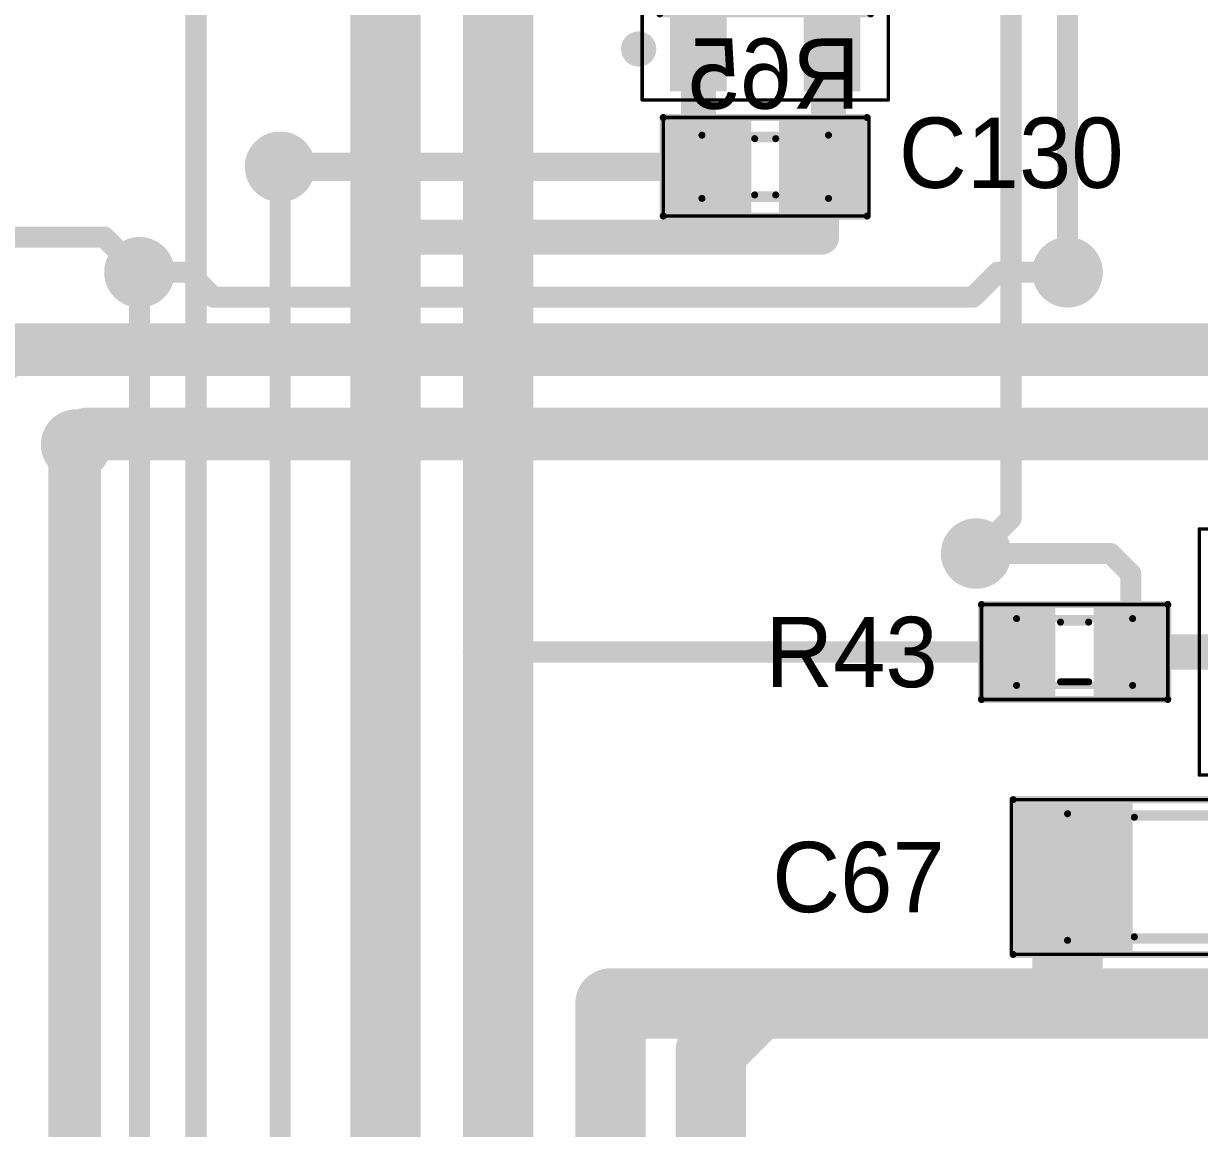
# Model space of a CAD drawing. Header units: millimetres. Extents: x 29 to 180, y 30 to 200.
# Drawn here: x 139.25 to 155.98, y 143.02 to 158.74 of the extents above; entities that cross this region are included whole.
import ezdxf

# ---------------------------------------------------------------- set-up
doc = ezdxf.new("R2010")
doc.units = ezdxf.units.MM
for name, color, linetype in [('BottomLayer', 5, 'Continuous'), ('BottomOverlay', 54, 'Continuous'), ('BottomSolder', 6, 'Continuous'), ('Mechanical13', 56, 'Continuous'), ('Mechanical15', 56, 'Continuous'), ('MultiLayer', 9, 'Continuous'), ('TopLayer', 1, 'Continuous'), ('TopOverlay', 2, 'Continuous'), ('TopPaste', 8, 'Continuous'), ('TopSolder', 216, 'Continuous'), ('ViaHoleLayer', 16, 'Continuous')]:
    doc.layers.add(name, color=color, linetype=linetype)

# ---------------------------------------------------------------- blocks, each defined once
blk = doc.blocks.new('SMD_C_0603_183')
at = {"layer": 'Mechanical13', "const_width": 0.1}
for points in [[(-0.9, 0.45), (-0.9, -0.45)], [(0.9, 0.45), (-0.9, 0.45)], [(0.9, 0.45), (0.9, -0.45)], [(0.9, -0.45), (-0.9, -0.45)]]:
    blk.add_lwpolyline(points, dxfattribs=at)
at = {"layer": 'Mechanical13', "const_width": 0.05}
for points in [[(-0.925, 0.45, 1), (-0.875, 0.45, 1)], [(-0.925, 0.45, 1), (-0.875, 0.45, 1)], [(0.875, 0.45, 1), (0.925, 0.45, 1)], [(0.875, 0.45, 1), (0.925, 0.45, 1)], [(-0.925, -0.45, 1), (-0.875, -0.45, 1)], [(-0.925, -0.45, 1), (-0.875, -0.45, 1)], [(0.875, -0.45, 1), (0.925, -0.45, 1)], [(0.875, -0.45, 1), (0.925, -0.45, 1)]]:
    blk.add_lwpolyline(points, format="xyb", close=True, dxfattribs=at)
at = {"layer": 'Mechanical15', "const_width": 0.05}
for points in [[(-1.475, 0.7), (-1.475, -0.7)], [(1.45, 0.7), (-1.475, 0.7)], [(1.45, 0.7), (1.45, -0.7)], [(1.45, -0.7), (-1.475, -0.7)]]:
    blk.add_lwpolyline(points, dxfattribs=at)
at = {"layer": 'Mechanical15', "const_width": 0.025}
for points in [[(-1.488, 0.7, 1), (-1.463, 0.7, 1)], [(-1.488, 0.7, 1), (-1.463, 0.7, 1)], [(1.438, 0.7, 1), (1.462, 0.7, 1)], [(1.438, 0.7, 1), (1.462, 0.7, 1)], [(-1.488, -0.7, 1), (-1.463, -0.7, 1)], [(-1.488, -0.7, 1), (-1.463, -0.7, 1)], [(1.438, -0.7, 1), (1.462, -0.7, 1)], [(1.438, -0.7, 1), (1.462, -0.7, 1)]]:
    blk.add_lwpolyline(points, format="xyb", close=True, dxfattribs=at)
at = {"layer": 'TopLayer'}
for points in [[(-0.3, -0.55), (-0.3, 0.55), (-1.3, -0.55), (-1.3, 0.55)], [(1.3, -0.55), (1.3, 0.55), (0.3, -0.55), (0.3, 0.55)]]:
    blk.add_solid(points, dxfattribs=at)
at = {"layer": 'TopOverlay', "const_width": 0.1}
for points in [[(-1.45, 0.7), (-1.45, -0.7)], [(1.45, 0.7), (-1.45, 0.7)], [(1.45, 0.7), (1.45, -0.7)], [(0.15, 0.4), (-0.15, 0.4)], [(0.15, -0.4), (-0.15, -0.4)], [(1.45, -0.7), (-1.45, -0.7)]]:
    blk.add_lwpolyline(points, dxfattribs=at)
at = {"layer": 'TopOverlay', "const_width": 0.05}
for points in [[(-1.475, 0.7, 1), (-1.425, 0.7, 1)], [(-1.475, 0.7, 1), (-1.425, 0.7, 1)], [(1.425, 0.7, 1), (1.475, 0.7, 1)], [(1.425, 0.7, 1), (1.475, 0.7, 1)], [(-0.175, 0.4, 1), (-0.125, 0.4, 1)], [(0.125, 0.4, 1), (0.175, 0.4, 1)], [(-0.175, -0.4, 1), (-0.125, -0.4, 1)], [(0.125, -0.4, 1), (0.175, -0.4, 1)], [(-1.475, -0.7, 1), (-1.425, -0.7, 1)], [(-1.475, -0.7, 1), (-1.425, -0.7, 1)], [(1.425, -0.7, 1), (1.475, -0.7, 1)], [(1.425, -0.7, 1), (1.475, -0.7, 1)]]:
    blk.add_lwpolyline(points, format="xyb", close=True, dxfattribs=at)
at = {"layer": 'TopPaste'}
for points in [[(-0.3, -0.55), (-0.3, 0.55), (-1.3, -0.55), (-1.3, 0.55)], [(1.3, -0.55), (1.3, 0.55), (0.3, -0.55), (0.3, 0.55)]]:
    blk.add_solid(points, dxfattribs=at)
at = {"layer": 'TopSolder'}
for points in [[(-0.198, -0.652), (-0.198, 0.652), (-1.402, -0.652), (-1.402, 0.652)], [(1.402, -0.652), (1.402, 0.652), (0.198, -0.652), (0.198, 0.652)]]:
    blk.add_solid(points, dxfattribs=at)
blk = doc.blocks.new('SMD_C_1206_273')
at = {"layer": 'Mechanical13', "const_width": 0.1}
for points in [[(-1.7, -0.9), (-1.7, 0.9)], [(-1.7, 0.9), (1.7, 0.9)], [(1.7, -0.9), (1.7, 0.9)], [(-1.7, -0.9), (1.7, -0.9)]]:
    blk.add_lwpolyline(points, dxfattribs=at)
at = {"layer": 'Mechanical13', "const_width": 0.05}
for points in [[(-1.725, 0.9, 1), (-1.675, 0.9, 1)], [(-1.725, 0.9, 1), (-1.675, 0.9, 1)], [(1.675, 0.9, 1), (1.725, 0.9, 1)], [(1.675, 0.9, 1), (1.725, 0.9, 1)], [(-1.725, -0.9, 1), (-1.675, -0.9, 1)], [(-1.725, -0.9, 1), (-1.675, -0.9, 1)], [(1.675, -0.9, 1), (1.725, -0.9, 1)], [(1.675, -0.9, 1), (1.725, -0.9, 1)]]:
    blk.add_lwpolyline(points, format="xyb", close=True, dxfattribs=at)
at = {"layer": 'Mechanical15', "const_width": 0.05}
for points in [[(-2.5, -1.1), (-2.5, 1.1)], [(-2.5, 1.1), (2.475, 1.1)], [(2.475, -1.1), (2.475, 1.1)], [(-2.5, -1.1), (2.475, -1.1)]]:
    blk.add_lwpolyline(points, dxfattribs=at)
at = {"layer": 'Mechanical15', "const_width": 0.025}
for points in [[(-2.512, 1.1, 1), (-2.488, 1.1, 1)], [(-2.512, 1.1, 1), (-2.488, 1.1, 1)], [(2.462, 1.1, 1), (2.487, 1.1, 1)], [(2.462, 1.1, 1), (2.487, 1.1, 1)], [(-2.512, -1.1, 1), (-2.488, -1.1, 1)], [(-2.512, -1.1, 1), (-2.488, -1.1, 1)], [(2.462, -1.1, 1), (2.487, -1.1, 1)], [(2.462, -1.1, 1), (2.487, -1.1, 1)]]:
    blk.add_lwpolyline(points, format="xyb", close=True, dxfattribs=at)
at = {"layer": 'TopLayer'}
for points in [[(-0.875, -0.95), (-0.875, 0.95), (-2.325, -0.95), (-2.325, 0.95)], [(2.325, -0.95), (2.325, 0.95), (0.875, -0.95), (0.875, 0.95)]]:
    blk.add_solid(points, dxfattribs=at)
at = {"layer": 'TopOverlay', "const_width": 0.1}
for points in [[(-2.475, -1.1), (-2.475, 1.1)], [(-2.475, 1.1), (2.475, 1.1)], [(2.475, -1.1), (2.475, 1.1)], [(-0.75, 0.85), (0.75, 0.85)], [(-0.75, -0.85), (0.75, -0.85)], [(-2.475, -1.1), (2.475, -1.1)]]:
    blk.add_lwpolyline(points, dxfattribs=at)
at = {"layer": 'TopOverlay', "const_width": 0.05}
for points in [[(-2.5, 1.1, 1), (-2.45, 1.1, 1)], [(-2.5, 1.1, 1), (-2.45, 1.1, 1)], [(2.45, 1.1, 1), (2.5, 1.1, 1)], [(2.45, 1.1, 1), (2.5, 1.1, 1)], [(-0.775, 0.85, 1), (-0.725, 0.85, 1)], [(0.725, 0.85, 1), (0.775, 0.85, 1)], [(-0.775, -0.85, 1), (-0.725, -0.85, 1)], [(0.725, -0.85, 1), (0.775, -0.85, 1)], [(-2.5, -1.1, 1), (-2.45, -1.1, 1)], [(-2.5, -1.1, 1), (-2.45, -1.1, 1)], [(2.45, -1.1, 1), (2.5, -1.1, 1)], [(2.45, -1.1, 1), (2.5, -1.1, 1)]]:
    blk.add_lwpolyline(points, format="xyb", close=True, dxfattribs=at)
at = {"layer": 'TopPaste'}
for points in [[(-0.875, -0.95), (-0.875, 0.95), (-2.325, -0.95), (-2.325, 0.95)], [(2.325, -0.95), (2.325, 0.95), (0.875, -0.95), (0.875, 0.95)]]:
    blk.add_solid(points, dxfattribs=at)
at = {"layer": 'TopSolder'}
for points in [[(-0.773, -1.052), (-0.773, 1.052), (-2.427, -1.052), (-2.427, 1.052)], [(2.427, -1.052), (2.427, 1.052), (0.773, -1.052), (0.773, 1.052)]]:
    blk.add_solid(points, dxfattribs=at)
blk = doc.blocks.new('SMD_R_0603_457')
at = {"layer": 'Mechanical13', "const_width": 0.1}
for points in [[(-0.825, 0.475), (-0.825, -0.475)], [(0.825, 0.475), (-0.825, 0.475)], [(0.825, 0.475), (0.825, -0.475)], [(0.825, -0.475), (-0.825, -0.475)]]:
    blk.add_lwpolyline(points, dxfattribs=at)
at = {"layer": 'Mechanical13', "const_width": 0.05}
for points in [[(-0.85, 0.475, 1), (-0.8, 0.475, 1)], [(-0.85, 0.475, 1), (-0.8, 0.475, 1)], [(0.8, 0.475, 1), (0.85, 0.475, 1)], [(0.8, 0.475, 1), (0.85, 0.475, 1)], [(-0.85, -0.475, 1), (-0.8, -0.475, 1)], [(-0.85, -0.475, 1), (-0.8, -0.475, 1)], [(0.8, -0.475, 1), (0.85, -0.475, 1)], [(0.8, -0.475, 1), (0.85, -0.475, 1)]]:
    blk.add_lwpolyline(points, format="xyb", close=True, dxfattribs=at)
at = {"layer": 'Mechanical15', "const_width": 0.05}
for points in [[(-1.325, 0.675), (-1.325, -0.675)], [(1.325, 0.675), (-1.325, 0.675)], [(1.325, 0.675), (1.325, -0.675)], [(1.325, -0.675), (-1.325, -0.675)]]:
    blk.add_lwpolyline(points, dxfattribs=at)
at = {"layer": 'Mechanical15', "const_width": 0.025}
for points in [[(-1.338, 0.675, 1), (-1.313, 0.675, 1)], [(-1.338, 0.675, 1), (-1.313, 0.675, 1)], [(1.313, 0.675, 1), (1.338, 0.675, 1)], [(1.313, 0.675, 1), (1.338, 0.675, 1)], [(-1.338, -0.675, 1), (-1.313, -0.675, 1)], [(-1.338, -0.675, 1), (-1.313, -0.675, 1)], [(1.313, -0.675, 1), (1.338, -0.675, 1)], [(1.313, -0.675, 1), (1.338, -0.675, 1)]]:
    blk.add_lwpolyline(points, format="xyb", close=True, dxfattribs=at)
at = {"layer": 'TopLayer'}
for points in [[(-0.375, -0.525), (-0.375, 0.525), (-1.175, -0.525), (-1.175, 0.525)], [(1.175, -0.525), (1.175, 0.525), (0.375, -0.525), (0.375, 0.525)]]:
    blk.add_solid(points, dxfattribs=at)
at = {"layer": 'TopOverlay', "const_width": 0.1}
for points in [[(1.325, 0.675), (-1.325, 0.675)], [(-1.325, 0.675), (-1.325, -0.675)], [(1.325, 0.675), (1.325, -0.675)], [(-0.1, 0.425), (-0.2, 0.425)], [(0.1, 0.425), (-0.1, 0.425)], [(0.2, 0.425), (0.1, 0.425)], [(0.2, -0.425), (-0.2, -0.425)], [(1.325, -0.675), (-1.325, -0.675)]]:
    blk.add_lwpolyline(points, dxfattribs=at)
at = {"layer": 'TopOverlay', "const_width": 0.05}
for points in [[(-1.35, 0.675, 1), (-1.3, 0.675, 1)], [(-1.35, 0.675, 1), (-1.3, 0.675, 1)], [(1.3, 0.675, 1), (1.35, 0.675, 1)], [(1.3, 0.675, 1), (1.35, 0.675, 1)], [(-0.225, 0.425, 1), (-0.175, 0.425, 1)], [(-0.125, 0.425, 1), (-0.075, 0.425, 1)], [(-0.125, 0.425, 1), (-0.075, 0.425, 1)], [(0.075, 0.425, 1), (0.125, 0.425, 1)], [(0.075, 0.425, 1), (0.125, 0.425, 1)], [(0.175, 0.425, 1), (0.225, 0.425, 1)], [(-0.225, -0.425, 1), (-0.175, -0.425, 1)], [(0.175, -0.425, 1), (0.225, -0.425, 1)], [(-1.35, -0.675, 1), (-1.3, -0.675, 1)], [(-1.35, -0.675, 1), (-1.3, -0.675, 1)], [(1.3, -0.675, 1), (1.35, -0.675, 1)], [(1.3, -0.675, 1), (1.35, -0.675, 1)]]:
    blk.add_lwpolyline(points, format="xyb", close=True, dxfattribs=at)
at = {"layer": 'TopPaste'}
for points in [[(-0.375, -0.525), (-0.375, 0.525), (-1.175, -0.525), (-1.175, 0.525)], [(1.175, -0.525), (1.175, 0.525), (0.375, -0.525), (0.375, 0.525)]]:
    blk.add_solid(points, dxfattribs=at)
at = {"layer": 'TopSolder'}
for points in [[(-0.273, -0.627), (-0.273, 0.627), (-1.277, -0.627), (-1.277, 0.627)], [(1.277, -0.627), (1.277, 0.627), (0.273, -0.627), (0.273, 0.627)]]:
    blk.add_solid(points, dxfattribs=at)
blk = doc.blocks.new('SOT23_3_572')
at = {"layer": 'Mechanical13', "const_width": 0.1}
for points in [[(0.7, 1.5), (-0.7, 1.5)], [(-0.7, 1.5), (-0.7, -1.5)], [(0.7, 1.5), (0.7, -1.5)], [(0.7, -1.5), (-0.7, -1.5)]]:
    blk.add_lwpolyline(points, dxfattribs=at)
at = {"layer": 'Mechanical13', "const_width": 0.05}
for points in [[(-0.725, 1.5, 1), (-0.675, 1.5, 1)], [(-0.725, 1.5, 1), (-0.675, 1.5, 1)], [(0.675, 1.5, 1), (0.725, 1.5, 1)], [(0.675, 1.5, 1), (0.725, 1.5, 1)], [(-0.725, -1.5, 1), (-0.675, -1.5, 1)], [(-0.725, -1.5, 1), (-0.675, -1.5, 1)], [(0.675, -1.5, 1), (0.725, -1.5, 1)], [(0.675, -1.5, 1), (0.725, -1.5, 1)]]:
    blk.add_lwpolyline(points, format="xyb", close=True, dxfattribs=at)
at = {"layer": 'Mechanical15'}
for points, const_width in [([(1.925, 1.75), (-1.925, 1.75)], 0.05), ([(-1.925, 1.75), (-1.925, -1.75)], 0.05), ([(1.925, 1.75), (1.925, -1.75)], 0.05), ([(0, 0.5), (0, -0.5)], 0.1), ([(0.5, 0), (-0.5, 0)], 0.1), ([(1.925, -1.75), (-1.925, -1.75)], 0.05)]:
    blk.add_lwpolyline(points, dxfattribs=dict(at, const_width=const_width))
for points, const_width in [([(-1.937, 1.75, 1), (-1.913, 1.75, 1)], 0.025), ([(-1.937, 1.75, 1), (-1.913, 1.75, 1)], 0.025), ([(1.913, 1.75, 1), (1.937, 1.75, 1)], 0.025), ([(1.913, 1.75, 1), (1.937, 1.75, 1)], 0.025), ([(-0.025, 0.5, 1), (0.025, 0.5, 1)], 0.05), ([(-0.525, 0, 1), (-0.475, 0, 1)], 0.05), ([(0.475, 0, 1), (0.525, 0, 1)], 0.05), ([(-0.025, -0.5, 1), (0.025, -0.5, 1)], 0.05), ([(-1.937, -1.75, 1), (-1.913, -1.75, 1)], 0.025), ([(-1.937, -1.75, 1), (-1.913, -1.75, 1)], 0.025), ([(1.913, -1.75, 1), (1.937, -1.75, 1)], 0.025), ([(1.913, -1.75, 1), (1.937, -1.75, 1)], 0.025)]:
    blk.add_lwpolyline(points, format="xyb", close=True, dxfattribs=dict(at, const_width=const_width))
at = {"layer": 'TopLayer'}
for points in [[(-0.7, 0.65), (-0.7, 1.25), (-1.7, 0.65), (-1.7, 1.25)], [(1.7, -0.3), (1.7, 0.3), (0.7, -0.3), (0.7, 0.3)], [(-0.7, -1.25), (-0.7, -0.65), (-1.7, -1.25), (-1.7, -0.65)]]:
    blk.add_solid(points, dxfattribs=at)
at = {"layer": 'TopOverlay'}
for points, const_width in [([(-1.075, 1.8, 1), (-1.325, 1.8, 1)], 0.25), ([(-1.388, 1.8, 1), (-1.263, 1.8, 1)], 0.125), ([(-1.137, 1.8, 1), (-1.012, 1.8, 1)], 0.125), ([(-0.35, 1.5, 1), (-0.25, 1.5, 1)], 0.1), ([(0.65, 1.5, 1), (0.75, 1.5, 1)], 0.1), ([(0.65, 1.5, 1), (0.75, 1.5, 1)], 0.1), ([(0.65, 0.7, 1), (0.75, 0.7, 1)], 0.1), ([(0.65, -0.7, 1), (0.75, -0.7, 1)], 0.1), ([(-0.35, -1.5, 1), (-0.25, -1.5, 1)], 0.1), ([(0.65, -1.5, 1), (0.75, -1.5, 1)], 0.1), ([(0.65, -1.5, 1), (0.75, -1.5, 1)], 0.1)]:
    blk.add_lwpolyline(points, format="xyb", close=True, dxfattribs=dict(at, const_width=const_width))
at = {"layer": 'TopOverlay', "const_width": 0.2}
for points in [[(0.7, 1.5), (-0.3, 1.5)], [(0.7, 1.5), (0.7, 0.7)], [(0.7, -0.7), (0.7, -1.5)], [(0.7, -1.5), (-0.3, -1.5)]]:
    blk.add_lwpolyline(points, dxfattribs=at)
at = {"layer": 'TopPaste'}
for points in [[(-0.7, 0.65), (-0.7, 1.25), (-1.7, 0.65), (-1.7, 1.25)], [(1.7, -0.3), (1.7, 0.3), (0.7, -0.3), (0.7, 0.3)], [(-0.7, -1.25), (-0.7, -0.65), (-1.7, -1.25), (-1.7, -0.65)]]:
    blk.add_solid(points, dxfattribs=at)
at = {"layer": 'TopSolder'}
for points in [[(-0.598, 0.548), (-0.598, 1.352), (-1.802, 0.548), (-1.802, 1.352)], [(1.802, -0.402), (1.802, 0.402), (0.598, -0.402), (0.598, 0.402)], [(-0.598, -1.352), (-0.598, -0.548), (-1.802, -1.352), (-1.802, -0.548)]]:
    blk.add_solid(points, dxfattribs=at)
blk = doc.blocks.new('SOT23_3_576')
at = {"layer": 'Mechanical13', "const_width": 0.1}
for points in [[(-0.7, 1.5), (0.7, 1.5)], [(-0.7, 1.5), (-0.7, -1.5)], [(0.7, 1.5), (0.7, -1.5)], [(-0.7, -1.5), (0.7, -1.5)]]:
    blk.add_lwpolyline(points, dxfattribs=at)
at = {"layer": 'Mechanical13', "const_width": 0.05}
for points in [[(-0.725, 1.5, 1), (-0.675, 1.5, 1)], [(-0.725, 1.5, 1), (-0.675, 1.5, 1)], [(0.675, 1.5, 1), (0.725, 1.5, 1)], [(0.675, 1.5, 1), (0.725, 1.5, 1)], [(-0.725, -1.5, 1), (-0.675, -1.5, 1)], [(-0.725, -1.5, 1), (-0.675, -1.5, 1)], [(0.675, -1.5, 1), (0.725, -1.5, 1)], [(0.675, -1.5, 1), (0.725, -1.5, 1)]]:
    blk.add_lwpolyline(points, format="xyb", close=True, dxfattribs=at)
at = {"layer": 'Mechanical15'}
for points, const_width in [([(-1.925, 1.75), (1.925, 1.75)], 0.05), ([(-1.925, 1.75), (-1.925, -1.75)], 0.05), ([(1.925, 1.75), (1.925, -1.75)], 0.05), ([(0, 0.5), (0, -0.5)], 0.1), ([(-0.5, 0), (0.5, 0)], 0.1), ([(-1.925, -1.75), (1.925, -1.75)], 0.05)]:
    blk.add_lwpolyline(points, dxfattribs=dict(at, const_width=const_width))
for points, const_width in [([(-1.937, 1.75, 1), (-1.913, 1.75, 1)], 0.025), ([(-1.937, 1.75, 1), (-1.913, 1.75, 1)], 0.025), ([(1.913, 1.75, 1), (1.937, 1.75, 1)], 0.025), ([(1.913, 1.75, 1), (1.937, 1.75, 1)], 0.025), ([(-0.025, 0.5, 1), (0.025, 0.5, 1)], 0.05), ([(-0.525, 0, 1), (-0.475, 0, 1)], 0.05), ([(0.475, 0, 1), (0.525, 0, 1)], 0.05), ([(-0.025, -0.5, 1), (0.025, -0.5, 1)], 0.05), ([(-1.937, -1.75, 1), (-1.913, -1.75, 1)], 0.025), ([(-1.937, -1.75, 1), (-1.913, -1.75, 1)], 0.025), ([(1.913, -1.75, 1), (1.937, -1.75, 1)], 0.025), ([(1.913, -1.75, 1), (1.937, -1.75, 1)], 0.025)]:
    blk.add_lwpolyline(points, format="xyb", close=True, dxfattribs=dict(at, const_width=const_width))
at = {"layer": 'TopLayer'}
for points in [[(-0.7, 0.65), (-0.7, 1.25), (-1.7, 0.65), (-1.7, 1.25)], [(1.7, -0.3), (1.7, 0.3), (0.7, -0.3), (0.7, 0.3)], [(-0.7, -1.25), (-0.7, -0.65), (-1.7, -1.25), (-1.7, -0.65)]]:
    blk.add_solid(points, dxfattribs=at)
at = {"layer": 'TopOverlay'}
for points, const_width in [([(-1.075, 1.8, 1), (-1.325, 1.8, 1)], 0.25), ([(-1.388, 1.8, 1), (-1.263, 1.8, 1)], 0.125), ([(-1.137, 1.8, 1), (-1.012, 1.8, 1)], 0.125), ([(-0.35, 1.5, 1), (-0.25, 1.5, 1)], 0.1), ([(0.65, 1.5, 1), (0.75, 1.5, 1)], 0.1), ([(0.65, 1.5, 1), (0.75, 1.5, 1)], 0.1), ([(0.65, 0.7, 1), (0.75, 0.7, 1)], 0.1), ([(0.65, -0.7, 1), (0.75, -0.7, 1)], 0.1), ([(-0.35, -1.5, 1), (-0.25, -1.5, 1)], 0.1), ([(0.65, -1.5, 1), (0.75, -1.5, 1)], 0.1), ([(0.65, -1.5, 1), (0.75, -1.5, 1)], 0.1)]:
    blk.add_lwpolyline(points, format="xyb", close=True, dxfattribs=dict(at, const_width=const_width))
at = {"layer": 'TopOverlay', "const_width": 0.2}
for points in [[(-0.3, 1.5), (0.7, 1.5)], [(0.7, 1.5), (0.7, 0.7)], [(0.7, -0.7), (0.7, -1.5)], [(-0.3, -1.5), (0.7, -1.5)]]:
    blk.add_lwpolyline(points, dxfattribs=at)
at = {"layer": 'TopPaste'}
for points in [[(-0.7, 0.65), (-0.7, 1.25), (-1.7, 0.65), (-1.7, 1.25)], [(1.7, -0.3), (1.7, 0.3), (0.7, -0.3), (0.7, 0.3)], [(-0.7, -1.25), (-0.7, -0.65), (-1.7, -1.25), (-1.7, -0.65)]]:
    blk.add_solid(points, dxfattribs=at)
at = {"layer": 'TopSolder'}
for points in [[(-0.598, 0.548), (-0.598, 1.352), (-1.802, 0.548), (-1.802, 1.352)], [(1.802, -0.402), (1.802, 0.402), (0.598, -0.402), (0.598, 0.402)], [(-0.598, -1.352), (-0.598, -0.548), (-1.802, -1.352), (-1.802, -0.548)]]:
    blk.add_solid(points, dxfattribs=at)

msp = doc.modelspace()

# ---------------------------------------------------------------- linework, layer by layer
at = {"layer": 'BottomLayer'}
for points, const_width in [([(153.296, 151.696), (153.296, 166.496)], 0.3), ([(154.1, 155.2), (154.1, 166.3)], 0.3), ([(141.704, 76.396), (141.704, 162.496)], 0.3), ([(144.4, 155.7), (144.4, 161.3)], 1), ([(146, 149.8), (146, 159.6)], 1), ([(142.854, 156.654), (142.9, 156.7)], 0.4), ([(142.9, 116.9), (142.9, 156.7)], 0.3), ([(144.4, 115.7), (144.4, 155.7)], 1), ([(140.9, 75.4), (140.9, 155.2)], 0.3), ([(139.979, 152.729), (140, 152.75)], 0.75), ([(139.979, 87.579), (139.979, 152.729)], 0.75), ([(152.8, 151.2), (153.296, 151.696)], 0.3), ([(146, 114.1), (146, 149.8)], 1), ([(147.6, 107.8), (147.6, 144.8)], 1), ([(149.025, 144.125), (149.7, 144.8)], 1), ([(149.7, 144.8), (159.4, 144.8)], 1), ([(149.025, 106.323), (149.025, 144.125)], 1)]:
    msp.add_lwpolyline(points, dxfattribs=dict(at, const_width=const_width))
for points, const_width in [([(142.7, 156.7, 1), (143.1, 156.7, 1)], 0.4), ([(142.8, 156.7, 1), (143, 156.7, 1)], 0.2), ([(142.754, 156.654, 1), (142.954, 156.654, 1)], 0.2), ([(142.825, 156.7, 1), (142.975, 156.7, 1)], 0.15), ([(144.15, 155.7, 1), (144.65, 155.7, 1)], 0.5), ([(144.15, 155.7, 1), (144.65, 155.7, 1)], 0.5), ([(144.2, 155.7, 1), (144.6, 155.7, 1)], 0.4), ([(140.7, 155.2, 1), (141.1, 155.2, 1)], 0.4), ([(153.9, 155.2, 1), (154.3, 155.2, 1)], 0.4), ([(140.825, 155.2, 1), (140.975, 155.2, 1)], 0.15), ([(154.025, 155.2, 1), (154.175, 155.2, 1)], 0.15), ([(139.8, 152.75, 1), (140.2, 152.75, 1)], 0.4), ([(139.791, 152.729, 1), (140.166, 152.729, 1)], 0.375), ([(139.791, 152.729, 1), (140.166, 152.729, 1)], 0.375), ([(139.813, 152.75, 1), (140.188, 152.75, 1)], 0.375), ([(153.221, 151.696, 1), (153.371, 151.696, 1)], 0.15), ([(153.221, 151.696, 1), (153.371, 151.696, 1)], 0.15), ([(152.6, 151.2, 1), (153, 151.2, 1)], 0.4), ([(152.725, 151.2, 1), (152.875, 151.2, 1)], 0.15), ([(145.75, 149.8, 1), (146.25, 149.8, 1)], 0.5), ([(145.75, 149.8, 1), (146.25, 149.8, 1)], 0.5), ([(145.8, 149.8, 1), (146.2, 149.8, 1)], 0.4), ([(147.35, 144.8, 1), (147.85, 144.8, 1)], 0.5), ([(147.4, 144.8, 1), (147.8, 144.8, 1)], 0.4), ([(149.45, 144.8, 1), (149.95, 144.8, 1)], 0.5), ([(149.45, 144.8, 1), (149.95, 144.8, 1)], 0.5), ([(148.775, 144.125, 1), (149.275, 144.125, 1)], 0.5), ([(148.775, 144.125, 1), (149.275, 144.125, 1)], 0.5)]:
    msp.add_lwpolyline(points, format="xyb", close=True, dxfattribs=dict(at, const_width=const_width))
at = {"layer": 'BottomSolder', "const_width": 0.502}
for points in [[(142.649, 156.7, 1), (143.151, 156.7, 1)], [(144.149, 155.7, 1), (144.651, 155.7, 1)], [(140.649, 155.2, 1), (141.151, 155.2, 1)], [(153.849, 155.2, 1), (154.351, 155.2, 1)], [(138.549, 154.071, 1), (139.051, 154.071, 1)], [(139.749, 152.75, 1), (140.251, 152.75, 1)], [(152.549, 151.2, 1), (153.051, 151.2, 1)], [(145.749, 149.8, 1), (146.251, 149.8, 1)], [(147.349, 144.8, 1), (147.851, 144.8, 1)]]:
    msp.add_lwpolyline(points, format="xyb", close=True, dxfattribs=at)
at = {"layer": 'MultiLayer', "const_width": 0.4}
for points in [[(142.7, 156.7, 1), (143.1, 156.7, 1)], [(144.2, 155.7, 1), (144.6, 155.7, 1)], [(140.7, 155.2, 1), (141.1, 155.2, 1)], [(153.9, 155.2, 1), (154.3, 155.2, 1)], [(139.8, 152.75, 1), (140.2, 152.75, 1)], [(152.6, 151.2, 1), (153, 151.2, 1)], [(145.8, 149.8, 1), (146.2, 149.8, 1)], [(147.4, 144.8, 1), (147.8, 144.8, 1)]]:
    msp.add_lwpolyline(points, format="xyb", close=True, dxfattribs=at)
at = {"layer": 'TopLayer'}
for points, const_width in [([(148.85, 156.95), (148.85, 158.375)], 0.5), ([(150.7, 158.325), (150.75, 158.375)], 0.5), ([(150.7, 156.7), (150.7, 158.325)], 0.5), ([(148.85, 156.95), (149.1, 156.7)], 0.5), ([(142.9, 156.7), (149, 156.7)], 0.4), ([(150.6, 155.7), (150.6, 156.7)], 0.5), ([(144.4, 155.7), (150.6, 155.7)], 0.5), ([(125.1, 155.7), (140.4, 155.7)], 0.3), ([(140.4, 155.7), (140.9, 155.2)], 0.3), ([(140.9, 155.2), (141.6, 155.2)], 0.3), ([(141.6, 155.2), (141.954, 154.846)], 0.3), ([(152.754, 154.846), (153.108, 155.2)], 0.3), ([(153.108, 155.2), (154.1, 155.2)], 0.3), ([(141.954, 154.846), (152.754, 154.846)], 0.3), ([(138.829, 154.1), (156.5, 154.1)], 0.75), ([(140, 152.75), (140.15, 152.9)], 0.75), ([(140.15, 152.9), (156.5, 152.9)], 0.75), ([(152.8, 151.2), (154.712, 151.2)], 0.3), ([(154.712, 151.2), (155, 150.912)], 0.3), ([(155, 149.825), (155, 150.912)], 0.3), ([(154.975, 149.8), (156.7, 149.8)], 0.5), ([(146, 149.8), (153.425, 149.8)], 0.3), ([(154.975, 149.8), (155, 149.825)], 0.3), ([(154.1, 146.5), (154.2, 146.6)], 1), ([(154.1, 144.8), (154.1, 146.5)], 1), ([(147.6, 144.8), (154.1, 144.8)], 1), ([(154.1, 144.8), (165.55, 144.8)], 1)]:
    msp.add_lwpolyline(points, dxfattribs=dict(at, const_width=const_width))
for points, const_width in [([(148.725, 158.375, 1), (148.975, 158.375, 1)], 0.25), ([(150.575, 158.325, 1), (150.825, 158.325, 1)], 0.25), ([(150.575, 158.325, 1), (150.825, 158.325, 1)], 0.25), ([(150.625, 158.375, 1), (150.875, 158.375, 1)], 0.25), ([(142.7, 156.7, 1), (143.1, 156.7, 1)], 0.4), ([(148.725, 156.95, 1), (148.975, 156.95, 1)], 0.25), ([(148.725, 156.95, 1), (148.975, 156.95, 1)], 0.25), ([(142.8, 156.7, 1), (143, 156.7, 1)], 0.2), ([(148.9, 156.7, 1), (149.1, 156.7, 1)], 0.2), ([(148.975, 156.7, 1), (149.225, 156.7, 1)], 0.25), ([(150.475, 156.7, 1), (150.725, 156.7, 1)], 0.25), ([(150.575, 156.7, 1), (150.825, 156.7, 1)], 0.25), ([(144.2, 155.7, 1), (144.6, 155.7, 1)], 0.4), ([(144.275, 155.7, 1), (144.525, 155.7, 1)], 0.25), ([(150.475, 155.7, 1), (150.725, 155.7, 1)], 0.25), ([(150.475, 155.7, 1), (150.725, 155.7, 1)], 0.25), ([(140.325, 155.7, 1), (140.475, 155.7, 1)], 0.15), ([(140.325, 155.7, 1), (140.475, 155.7, 1)], 0.15), ([(140.7, 155.2, 1), (141.1, 155.2, 1)], 0.4), ([(153.9, 155.2, 1), (154.3, 155.2, 1)], 0.4), ([(140.825, 155.2, 1), (140.975, 155.2, 1)], 0.15), ([(140.825, 155.2, 1), (140.975, 155.2, 1)], 0.15), ([(141.525, 155.2, 1), (141.675, 155.2, 1)], 0.15), ([(141.525, 155.2, 1), (141.675, 155.2, 1)], 0.15), ([(153.033, 155.2, 1), (153.183, 155.2, 1)], 0.15), ([(153.033, 155.2, 1), (153.183, 155.2, 1)], 0.15), ([(154.025, 155.2, 1), (154.175, 155.2, 1)], 0.15), ([(141.879, 154.846, 1), (142.029, 154.846, 1)], 0.15), ([(141.879, 154.846, 1), (142.029, 154.846, 1)], 0.15), ([(152.679, 154.846, 1), (152.829, 154.846, 1)], 0.15), ([(152.679, 154.846, 1), (152.829, 154.846, 1)], 0.15), ([(139.963, 152.9, 1), (140.338, 152.9, 1)], 0.375), ([(139.963, 152.9, 1), (140.338, 152.9, 1)], 0.375), ([(139.8, 152.75, 1), (140.2, 152.75, 1)], 0.4), ([(139.813, 152.75, 1), (140.188, 152.75, 1)], 0.375), ([(152.6, 151.2, 1), (153, 151.2, 1)], 0.4), ([(152.725, 151.2, 1), (152.875, 151.2, 1)], 0.15), ([(154.637, 151.2, 1), (154.787, 151.2, 1)], 0.15), ([(154.637, 151.2, 1), (154.787, 151.2, 1)], 0.15), ([(154.925, 150.912, 1), (155.075, 150.912, 1)], 0.15), ([(154.925, 150.912, 1), (155.075, 150.912, 1)], 0.15), ([(145.8, 149.8, 1), (146.2, 149.8, 1)], 0.4), ([(154.85, 149.8, 1), (155.1, 149.8, 1)], 0.25), ([(145.925, 149.8, 1), (146.075, 149.8, 1)], 0.15), ([(153.35, 149.8, 1), (153.5, 149.8, 1)], 0.15), ([(154.9, 149.8, 1), (155.05, 149.8, 1)], 0.15), ([(154.925, 149.825, 1), (155.075, 149.825, 1)], 0.15), ([(154.925, 149.825, 1), (155.075, 149.825, 1)], 0.15), ([(153.95, 146.6, 1), (154.45, 146.6, 1)], 0.5), ([(153.85, 146.5, 1), (154.35, 146.5, 1)], 0.5), ([(153.85, 146.5, 1), (154.35, 146.5, 1)], 0.5), ([(147.35, 144.8, 1), (147.85, 144.8, 1)], 0.5), ([(147.4, 144.8, 1), (147.8, 144.8, 1)], 0.4), ([(153.85, 144.8, 1), (154.35, 144.8, 1)], 0.5), ([(153.85, 144.8, 1), (154.35, 144.8, 1)], 0.5), ([(153.85, 144.8, 1), (154.35, 144.8, 1)], 0.5)]:
    msp.add_lwpolyline(points, format="xyb", close=True, dxfattribs=dict(at, const_width=const_width))
at = {"layer": 'TopSolder', "const_width": 0.502}
for points in [[(142.649, 156.7, 1), (143.151, 156.7, 1)], [(144.149, 155.7, 1), (144.651, 155.7, 1)], [(140.649, 155.2, 1), (141.151, 155.2, 1)], [(153.849, 155.2, 1), (154.351, 155.2, 1)], [(138.549, 154.071, 1), (139.051, 154.071, 1)], [(139.749, 152.75, 1), (140.251, 152.75, 1)], [(152.549, 151.2, 1), (153.051, 151.2, 1)], [(145.749, 149.8, 1), (146.251, 149.8, 1)], [(147.349, 144.8, 1), (147.851, 144.8, 1)]]:
    msp.add_lwpolyline(points, format="xyb", close=True, dxfattribs=at)
at = {"layer": 'ViaHoleLayer', "const_width": 0.25}
for points in [[(142.775, 156.7, 1), (143.025, 156.7, 1)], [(144.275, 155.7, 1), (144.525, 155.7, 1)], [(140.775, 155.2, 1), (141.025, 155.2, 1)], [(153.975, 155.2, 1), (154.225, 155.2, 1)], [(139.875, 152.75, 1), (140.125, 152.75, 1)], [(152.675, 151.2, 1), (152.925, 151.2, 1)], [(145.875, 149.8, 1), (146.125, 149.8, 1)], [(147.475, 144.8, 1), (147.725, 144.8, 1)]]:
    msp.add_lwpolyline(points, format="xyb", close=True, dxfattribs=at)

# ---------------------------------------------------------------- block references
for name, p, rotation in [('SOT23_3_576', (149.8, 159.575), 90), ('SMD_C_0603_183', (149.8, 156.7), 180), ('SOT23_3_572', (157.9, 149.8), 180), ('SMD_R_0603_457', (154.2, 149.8), 180), ('SMD_C_1206_273', (155.8, 146.6), 360)]:
    msp.add_blockref(name, p, dxfattribs=dict(rotation=rotation))

# ---------------------------------------------------------------- texts
at = {"layer": 'BottomOverlay', "text_generation_flag": 2}
msp.add_text('R65', height=1, dxfattribs=at).set_placement((151.15, 157.525))
at = {"layer": 'TopOverlay'}
for s, p in [('C130', (151.7, 156.4)), ('R43', (149.8, 149.3)), ('C67', (149.9, 146.1))]:
    msp.add_text(s, height=1, dxfattribs=at).set_placement(p)

doc.saveas('drawing.dxf')
